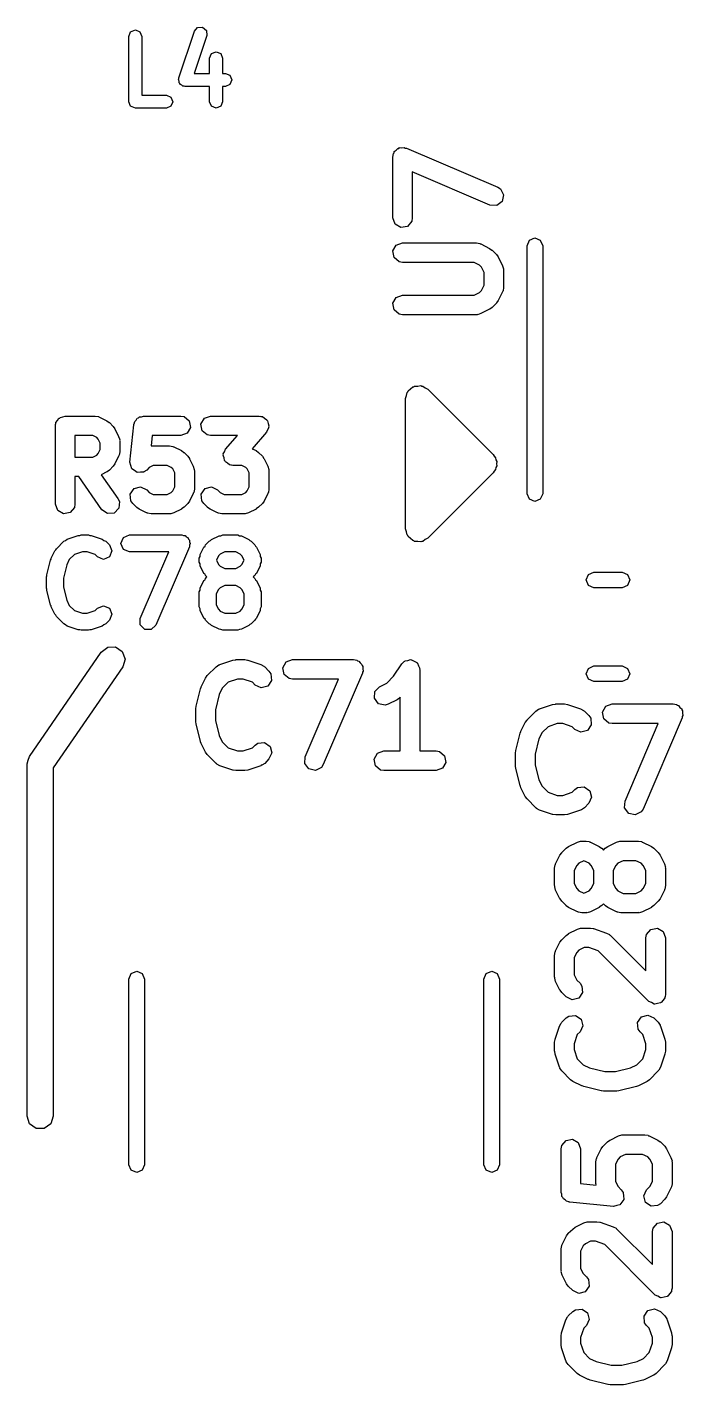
# Model space of a CAD drawing. Extents: x 72 to 186, y -144 to -85.
# Drawn here: x 131.05 to 136.07, y -132.36 to -121.95 of the extents above; entities that cross this region are included whole.
import ezdxf

# ---------------------------------------------------------------- set-up
doc = ezdxf.new("R2010")
doc.units = 0
doc.layers.add('BLACK', color=7, linetype='CONTINUOUS')

msp = doc.modelspace()

# ---------------------------------------------------------------- linework, layer by layer
at = {"layer": 'BLACK', "linetype": 'CONTINUOUS'}
for p, q in [((131.829, -122.026), (131.843, -121.991)), ((131.829, -122.526), (131.829, -122.026)), ((131.843, -121.991), (131.879, -121.976)), ((131.879, -121.976), (131.914, -121.991)), ((131.914, -121.991), (131.929, -122.026)), ((131.929, -122.026), (131.929, -122.476)), ((132.212, -122.344), (132.331, -121.986)), ((132.426, -122.018), (132.329, -122.309)), ((132.331, -121.986), (132.356, -121.958)), ((132.356, -121.958), (132.394, -121.955)), ((132.394, -121.955), (132.423, -121.98)), ((132.423, -121.98), (132.426, -122.018)), ((132.448, -122.193), (132.462, -122.157)), ((132.448, -122.309), (132.448, -122.193)), ((132.462, -122.157), (132.498, -122.143)), ((132.498, -122.143), (132.533, -122.157)), ((132.533, -122.157), (132.548, -122.193)), ((132.548, -122.193), (132.548, -122.309)), ((132.329, -122.309), (132.448, -122.309)), ((132.548, -122.309), (132.569, -122.309)), ((132.569, -122.309), (132.604, -122.324)), ((132.604, -122.324), (132.619, -122.359)), ((132.21, -122.359), (132.213, -122.352)), ((132.214, -122.37), (132.21, -122.359)), ((132.213, -122.352), (132.212, -122.344)), ((132.215, -122.382), (132.214, -122.37)), ((132.221, -122.387), (132.215, -122.382)), ((132.224, -122.395), (132.221, -122.387)), ((132.235, -122.399), (132.224, -122.395)), ((132.244, -122.407), (132.235, -122.399)), ((132.252, -122.406), (132.244, -122.407)), ((132.26, -122.409), (132.252, -122.406)), ((132.448, -122.409), (132.26, -122.409)), ((132.448, -122.526), (132.448, -122.409)), ((132.569, -122.409), (132.548, -122.409)), ((132.548, -122.409), (132.548, -122.526)), ((132.604, -122.395), (132.569, -122.409)), ((132.619, -122.359), (132.604, -122.395)), ((131.843, -122.561), (131.829, -122.526)), ((131.929, -122.476), (132.117, -122.476)), ((132.117, -122.476), (132.152, -122.491)), ((132.152, -122.491), (132.167, -122.526)), ((132.167, -122.526), (132.152, -122.561)), ((132.462, -122.561), (132.448, -122.526)), ((132.548, -122.526), (132.533, -122.561)), ((131.879, -122.576), (131.843, -122.561)), ((132.117, -122.576), (131.879, -122.576)), ((132.152, -122.561), (132.117, -122.576)), ((132.498, -122.576), (132.462, -122.561)), ((132.533, -122.561), (132.498, -122.576)), ((133.851, -122.95), (133.856, -122.924)), ((133.851, -123.417), (133.851, -122.95)), ((133.856, -122.924), (133.861, -122.918)), ((133.861, -122.918), (133.863, -122.909)), ((133.863, -122.909), (133.877, -122.898)), ((133.877, -122.898), (133.889, -122.885)), ((133.889, -122.885), (133.897, -122.884)), ((133.897, -122.884), (133.904, -122.878)), ((133.904, -122.878), (133.922, -122.879)), ((133.922, -122.879), (133.939, -122.876)), ((133.939, -122.876), (133.947, -122.881)), ((133.947, -122.881), (133.956, -122.881)), ((133.956, -122.881), (134.656, -123.181)), ((134.596, -123.319), (134.001, -123.064)), ((134.001, -123.064), (134.001, -123.417)), ((134.656, -123.181), (134.677, -123.195)), ((134.677, -123.195), (134.701, -123.241)), ((134.701, -123.241), (134.689, -123.291)), ((134.648, -123.322), (134.596, -123.319)), ((134.689, -123.291), (134.648, -123.322)), ((133.869, -123.465), (133.851, -123.417)), ((133.913, -123.491), (133.869, -123.465)), ((133.964, -123.482), (133.913, -123.491)), ((133.997, -123.442), (133.964, -123.482)), ((134.001, -123.417), (133.997, -123.442)), ((134.898, -123.588), (134.94, -123.57)), ((134.94, -123.57), (134.982, -123.588)), ((133.852, -123.67), (133.878, -123.626)), ((133.861, -123.721), (133.852, -123.67)), ((133.878, -123.626), (133.926, -123.608)), ((133.926, -123.608), (134.493, -123.608)), ((134.493, -123.608), (134.518, -123.613)), ((134.518, -123.613), (134.522, -123.616)), ((134.522, -123.616), (134.526, -123.616)), ((134.526, -123.616), (134.593, -123.65)), ((134.593, -123.65), (134.611, -123.663)), ((134.611, -123.663), (134.612, -123.664)), ((134.612, -123.664), (134.646, -123.697)), ((134.88, -123.63), (134.898, -123.588)), ((134.88, -125.53), (134.88, -123.63)), ((134.982, -123.588), (135, -123.63)), ((135, -123.63), (135, -125.53)), ((133.9, -123.754), (133.861, -123.721)), ((133.926, -123.758), (133.9, -123.754)), ((134.475, -123.758), (133.926, -123.758)), ((134.515, -123.778), (134.475, -123.758)), ((134.531, -123.794), (134.515, -123.778)), ((134.551, -123.834), (134.531, -123.794)), ((134.646, -123.697), (134.659, -123.715)), ((134.659, -123.715), (134.66, -123.716)), ((134.66, -123.716), (134.693, -123.783)), ((134.693, -123.783), (134.701, -123.808)), ((134.551, -123.932), (134.551, -123.834)), ((134.701, -123.808), (134.699, -123.812)), ((134.699, -123.812), (134.701, -123.817)), ((134.701, -123.817), (134.701, -123.95)), ((134.475, -124.008), (134.515, -123.988)), ((134.515, -123.988), (134.531, -123.972)), ((134.531, -123.972), (134.551, -123.932)), ((134.693, -123.984), (134.66, -124.05)), ((134.694, -123.979), (134.693, -123.984)), ((134.697, -123.976), (134.694, -123.979)), ((134.701, -123.95), (134.697, -123.976)), ((133.852, -124.07), (133.878, -124.026)), ((133.861, -124.121), (133.852, -124.07)), ((133.878, -124.026), (133.926, -124.008)), ((133.926, -124.008), (134.475, -124.008)), ((134.612, -124.103), (134.594, -124.116)), ((134.646, -124.07), (134.612, -124.103)), ((134.66, -124.05), (134.646, -124.068)), ((134.646, -124.068), (134.646, -124.07)), ((133.9, -124.154), (133.861, -124.121)), ((133.926, -124.158), (133.9, -124.154)), ((134.493, -124.158), (133.926, -124.158)), ((134.497, -124.157), (134.493, -124.158)), ((134.501, -124.158), (134.497, -124.157)), ((134.526, -124.15), (134.501, -124.158)), ((134.593, -124.117), (134.526, -124.15)), ((134.594, -124.116), (134.593, -124.117)), ((133.969, -124.741), (133.988, -124.727)), ((133.988, -124.727), (134.005, -124.711)), ((134.005, -124.711), (134.013, -124.71)), ((134.013, -124.71), (134.019, -124.705)), ((134.019, -124.705), (134.043, -124.705)), ((134.043, -124.705), (134.066, -124.701)), ((134.066, -124.701), (134.073, -124.705)), ((134.073, -124.705), (134.081, -124.705)), ((134.081, -124.705), (134.1, -124.719)), ((134.1, -124.719), (134.121, -124.729)), ((134.121, -124.729), (134.621, -125.229)), ((133.95, -124.8), (133.957, -124.778)), ((133.95, -125.8), (133.95, -124.8)), ((133.957, -124.778), (133.961, -124.755)), ((133.961, -124.755), (133.967, -124.749)), ((133.967, -124.749), (133.969, -124.741)), ((131.323, -124.941), (131.341, -124.935)), ((131.341, -124.935), (131.57, -124.935)), ((131.57, -124.935), (131.596, -124.939)), ((131.596, -124.939), (131.599, -124.942)), ((131.911, -124.941), (131.926, -124.94)), ((131.926, -124.94), (131.941, -124.935)), ((131.941, -124.935), (132.227, -124.935)), ((132.227, -124.935), (132.253, -124.939)), ((132.253, -124.939), (132.292, -124.972)), ((132.408, -124.952), (132.456, -124.935)), ((132.456, -124.935), (132.827, -124.935)), ((132.827, -124.935), (132.838, -124.937)), ((132.838, -124.937), (132.842, -124.936)), ((132.842, -124.936), (132.844, -124.938)), ((132.844, -124.938), (132.853, -124.939)), ((132.853, -124.939), (132.868, -124.952)), ((131.266, -125.01), (131.268, -125)), ((131.266, -125.61), (131.266, -125.01)), ((131.268, -124.997), (131.269, -124.994)), ((131.268, -125), (131.268, -124.997)), ((131.269, -124.994), (131.271, -124.984)), ((131.271, -124.984), (131.283, -124.969)), ((131.283, -124.969), (131.293, -124.952)), ((131.293, -124.952), (131.3, -124.95)), ((131.3, -124.95), (131.304, -124.945)), ((131.304, -124.945), (131.323, -124.941)), ((131.599, -124.942), (131.604, -124.943)), ((131.604, -124.943), (131.661, -124.971)), ((131.661, -124.971), (131.679, -124.985)), ((131.679, -124.985), (131.68, -124.985)), ((131.68, -124.985), (131.709, -125.014)), ((131.709, -125.014), (131.722, -125.032)), ((131.722, -125.032), (131.723, -125.033)), ((131.723, -125.033), (131.751, -125.091)), ((131.838, -125.288), (131.867, -125.002)), ((131.867, -125.002), (131.868, -124.998)), ((131.868, -124.997), (131.869, -124.994)), ((131.868, -124.998), (131.868, -124.997)), ((131.869, -124.994), (131.874, -124.977)), ((131.874, -124.977), (131.885, -124.966)), ((131.885, -124.966), (131.893, -124.952)), ((131.893, -124.952), (131.903, -124.949)), ((131.903, -124.949), (131.911, -124.941)), ((132.301, -125.023), (132.275, -125.067)), ((132.292, -124.972), (132.301, -125.023)), ((132.382, -124.997), (132.408, -124.952)), ((132.391, -125.047), (132.382, -124.997)), ((132.868, -124.952), (132.886, -124.963)), ((132.891, -125.04), (132.884, -125.059)), ((132.886, -124.963), (132.888, -124.968)), ((132.888, -124.968), (132.892, -124.972)), ((132.901, -125.023), (132.891, -125.04)), ((132.892, -124.972), (132.896, -124.992)), ((132.896, -124.992), (132.902, -125.011)), ((132.902, -125.011), (132.9, -125.017)), ((132.9, -125.017), (132.901, -125.023)), ((131.552, -125.085), (131.416, -125.085)), ((131.416, -125.085), (131.416, -125.249)), ((131.583, -125.1), (131.552, -125.085)), ((131.594, -125.111), (131.583, -125.1)), ((131.609, -125.142), (131.594, -125.111)), ((131.609, -125.192), (131.609, -125.142)), ((131.751, -125.091), (131.759, -125.115)), ((131.759, -125.115), (131.758, -125.12)), ((131.758, -125.12), (131.759, -125.124)), ((131.759, -125.124), (131.759, -125.21)), ((132.009, -125.085), (132.001, -125.163)), ((132.227, -125.085), (132.009, -125.085)), ((132.275, -125.067), (132.227, -125.085)), ((132.43, -125.08), (132.391, -125.047)), ((132.456, -125.085), (132.43, -125.08)), ((132.662, -125.085), (132.456, -125.085)), ((132.571, -125.189), (132.662, -125.085)), ((132.884, -125.059), (132.774, -125.185)), ((131.416, -125.249), (131.552, -125.249)), ((131.552, -125.249), (131.583, -125.234)), ((131.583, -125.234), (131.594, -125.222)), ((131.594, -125.222), (131.609, -125.192)), ((131.751, -125.243), (131.723, -125.3)), ((131.752, -125.239), (131.751, -125.243)), ((131.755, -125.235), (131.752, -125.239)), ((131.759, -125.21), (131.755, -125.235)), ((132.001, -125.163), (132.141, -125.163)), ((132.141, -125.163), (132.167, -125.168)), ((132.167, -125.168), (132.171, -125.171)), ((132.171, -125.171), (132.175, -125.171)), ((132.175, -125.171), (132.232, -125.2)), ((132.232, -125.2), (132.25, -125.213)), ((132.25, -125.213), (132.252, -125.214)), ((132.252, -125.214), (132.28, -125.242)), ((132.28, -125.242), (132.293, -125.261)), ((132.552, -125.237), (132.554, -125.231)), ((132.559, -125.256), (132.552, -125.237)), ((132.553, -125.225), (132.563, -125.208)), ((132.554, -125.231), (132.553, -125.225)), ((132.563, -125.208), (132.571, -125.189)), ((132.774, -125.185), (132.804, -125.2)), ((132.804, -125.2), (132.822, -125.213)), ((132.822, -125.213), (132.823, -125.214)), ((132.823, -125.214), (132.852, -125.242)), ((132.852, -125.242), (132.864, -125.261)), ((134.621, -125.229), (134.628, -125.243)), ((134.628, -125.243), (134.639, -125.255)), ((131.68, -125.349), (131.662, -125.361)), ((131.709, -125.32), (131.68, -125.349)), ((131.723, -125.3), (131.709, -125.318)), ((131.709, -125.318), (131.709, -125.32)), ((131.838, -125.289), (131.838, -125.288)), ((131.838, -125.288), (131.838, -125.288)), ((131.845, -125.313), (131.838, -125.289)), ((131.851, -125.338), (131.845, -125.313)), ((131.851, -125.339), (131.851, -125.338)), ((131.851, -125.338), (131.851, -125.338)), ((131.872, -125.353), (131.851, -125.339)), ((131.893, -125.368), (131.872, -125.353)), ((131.966, -125.349), (131.945, -125.363)), ((131.986, -125.329), (131.966, -125.349)), ((132.016, -125.313), (131.986, -125.329)), ((132.124, -125.313), (132.016, -125.313)), ((132.154, -125.329), (132.124, -125.313)), ((132.166, -125.34), (132.154, -125.329)), ((132.181, -125.37), (132.166, -125.34)), ((132.293, -125.261), (132.294, -125.262)), ((132.294, -125.262), (132.323, -125.319)), ((132.323, -125.319), (132.33, -125.344)), ((132.33, -125.344), (132.329, -125.348)), ((132.329, -125.348), (132.331, -125.353)), ((132.331, -125.353), (132.331, -125.495)), ((132.562, -125.276), (132.559, -125.256)), ((132.567, -125.28), (132.562, -125.276)), ((132.569, -125.285), (132.567, -125.28)), ((132.586, -125.296), (132.569, -125.285)), ((132.601, -125.309), (132.586, -125.296)), ((132.61, -125.31), (132.601, -125.309)), ((132.613, -125.312), (132.61, -125.31)), ((132.616, -125.311), (132.613, -125.312)), ((132.627, -125.313), (132.616, -125.311)), ((132.695, -125.313), (132.627, -125.313)), ((132.726, -125.329), (132.695, -125.313)), ((132.737, -125.34), (132.726, -125.329)), ((132.752, -125.37), (132.737, -125.34)), ((132.864, -125.261), (132.866, -125.262)), ((132.866, -125.262), (132.894, -125.319)), ((132.894, -125.319), (132.902, -125.344)), ((132.902, -125.344), (132.901, -125.348)), ((132.901, -125.348), (132.902, -125.353)), ((132.902, -125.353), (132.902, -125.495)), ((134.639, -125.345), (134.628, -125.357)), ((134.639, -125.255), (134.642, -125.27)), ((134.642, -125.33), (134.639, -125.345)), ((134.642, -125.27), (134.649, -125.284)), ((134.649, -125.316), (134.642, -125.33)), ((134.649, -125.284), (134.646, -125.3)), ((134.646, -125.3), (134.649, -125.316)), ((131.445, -125.399), (131.416, -125.399)), ((131.416, -125.399), (131.416, -125.61)), ((131.623, -125.653), (131.445, -125.399)), ((131.661, -125.363), (131.618, -125.384)), ((131.618, -125.384), (131.746, -125.567)), ((131.662, -125.361), (131.661, -125.363)), ((131.919, -125.366), (131.893, -125.368)), ((131.893, -125.368), (131.893, -125.368)), ((131.893, -125.368), (131.893, -125.368)), ((131.944, -125.364), (131.919, -125.366)), ((131.945, -125.363), (131.944, -125.364)), ((131.944, -125.364), (131.944, -125.364)), ((132.181, -125.478), (132.181, -125.37)), ((132.752, -125.478), (132.752, -125.37)), ((134.621, -125.371), (134.121, -125.871)), ((134.628, -125.357), (134.621, -125.371)), ((131.84, -125.533), (131.87, -125.491)), ((131.845, -125.584), (131.84, -125.533)), ((131.87, -125.491), (131.919, -125.478)), ((131.919, -125.478), (131.966, -125.5)), ((131.966, -125.5), (131.986, -125.52)), ((131.986, -125.52), (132.016, -125.535)), ((132.016, -125.535), (132.124, -125.535)), ((132.124, -125.535), (132.154, -125.52)), ((132.154, -125.52), (132.166, -125.508)), ((132.166, -125.508), (132.181, -125.478)), ((132.323, -125.529), (132.294, -125.586)), ((132.326, -125.521), (132.323, -125.525)), ((132.323, -125.525), (132.323, -125.529)), ((132.331, -125.495), (132.326, -125.521)), ((132.383, -125.533), (132.413, -125.491)), ((132.388, -125.584), (132.383, -125.533)), ((132.413, -125.491), (132.462, -125.478)), ((132.462, -125.478), (132.509, -125.5)), ((132.509, -125.5), (132.529, -125.52)), ((132.529, -125.52), (132.559, -125.535)), ((132.559, -125.535), (132.695, -125.535)), ((132.695, -125.535), (132.726, -125.52)), ((132.726, -125.52), (132.737, -125.508)), ((132.737, -125.508), (132.752, -125.478)), ((132.894, -125.529), (132.866, -125.586)), ((132.895, -125.525), (132.894, -125.529)), ((132.898, -125.521), (132.895, -125.525)), ((132.902, -125.495), (132.898, -125.521)), ((134.898, -125.572), (134.88, -125.53)), ((135, -125.53), (134.982, -125.572)), ((131.284, -125.658), (131.266, -125.61)), ((131.328, -125.684), (131.284, -125.658)), ((131.412, -125.635), (131.379, -125.675)), ((131.416, -125.61), (131.412, -125.635)), ((131.665, -125.682), (131.623, -125.653)), ((131.752, -125.641), (131.716, -125.678)), ((131.746, -125.567), (131.757, -125.59)), ((131.757, -125.59), (131.752, -125.641)), ((131.86, -125.606), (131.845, -125.584)), ((131.888, -125.634), (131.86, -125.606)), ((131.89, -125.635), (131.888, -125.634)), ((131.908, -125.648), (131.89, -125.635)), ((131.965, -125.677), (131.908, -125.648)), ((132.232, -125.648), (132.175, -125.677)), ((132.233, -125.647), (132.232, -125.648)), ((132.252, -125.634), (132.233, -125.647)), ((132.28, -125.606), (132.252, -125.634)), ((132.281, -125.604), (132.28, -125.606)), ((132.294, -125.586), (132.281, -125.604)), ((132.403, -125.606), (132.388, -125.584)), ((132.431, -125.634), (132.403, -125.606)), ((132.433, -125.635), (132.431, -125.634)), ((132.451, -125.648), (132.433, -125.635)), ((132.508, -125.677), (132.451, -125.648)), ((132.804, -125.648), (132.746, -125.677)), ((132.805, -125.647), (132.804, -125.648)), ((132.823, -125.634), (132.805, -125.647)), ((132.852, -125.606), (132.823, -125.634)), ((132.866, -125.586), (132.852, -125.604)), ((132.852, -125.604), (132.852, -125.606)), ((134.94, -125.59), (134.898, -125.572)), ((134.982, -125.572), (134.94, -125.59)), ((131.379, -125.675), (131.328, -125.684)), ((131.716, -125.678), (131.665, -125.682)), ((131.969, -125.677), (131.965, -125.677)), ((131.973, -125.68), (131.969, -125.677)), ((131.999, -125.685), (131.973, -125.68)), ((132.141, -125.685), (131.999, -125.685)), ((132.146, -125.683), (132.141, -125.685)), ((132.15, -125.684), (132.146, -125.683)), ((132.175, -125.677), (132.15, -125.684)), ((132.512, -125.677), (132.508, -125.677)), ((132.516, -125.68), (132.512, -125.677)), ((132.541, -125.685), (132.516, -125.68)), ((132.713, -125.685), (132.541, -125.685)), ((132.717, -125.683), (132.713, -125.685)), ((132.721, -125.684), (132.717, -125.683)), ((132.746, -125.677), (132.721, -125.684)), ((131.357, -125.878), (131.442, -125.849)), ((131.442, -125.849), (131.453, -125.85)), ((131.453, -125.85), (131.463, -125.846)), ((131.463, -125.846), (131.52, -125.846)), ((131.52, -125.846), (131.53, -125.85)), ((131.53, -125.85), (131.541, -125.849)), ((131.541, -125.849), (131.626, -125.878)), ((131.769, -125.911), (131.788, -125.865)), ((131.788, -125.865), (131.834, -125.846)), ((131.834, -125.846), (132.234, -125.846)), ((132.234, -125.846), (132.247, -125.851)), ((132.247, -125.851), (132.26, -125.851)), ((132.26, -125.851), (132.269, -125.86)), ((132.269, -125.86), (132.28, -125.865)), ((132.28, -125.865), (132.285, -125.877)), ((132.462, -125.881), (132.52, -125.853)), ((132.52, -125.853), (132.535, -125.852)), ((132.535, -125.852), (132.549, -125.846)), ((132.549, -125.846), (132.663, -125.846)), ((132.663, -125.846), (132.677, -125.852)), ((132.677, -125.852), (132.692, -125.853)), ((132.692, -125.853), (132.749, -125.881)), ((133.957, -125.822), (133.95, -125.8)), ((133.961, -125.845), (133.957, -125.822)), ((133.967, -125.851), (133.961, -125.845)), ((133.969, -125.859), (133.967, -125.851)), ((133.988, -125.873), (133.969, -125.859)), ((134.005, -125.889), (133.988, -125.873)), ((134.121, -125.871), (134.1, -125.881)), ((131.233, -126.025), (131.262, -125.967)), ((131.262, -125.967), (131.27, -125.96)), ((131.27, -125.96), (131.274, -125.951)), ((131.274, -125.951), (131.331, -125.893)), ((131.331, -125.893), (131.345, -125.888)), ((131.345, -125.888), (131.357, -125.878)), ((131.473, -125.976), (131.412, -125.996)), ((131.509, -125.976), (131.473, -125.976)), ((131.571, -125.996), (131.509, -125.976)), ((131.626, -125.878), (131.638, -125.888)), ((131.638, -125.888), (131.652, -125.893)), ((131.652, -125.893), (131.68, -125.922)), ((131.68, -125.922), (131.699, -125.968)), ((131.699, -125.968), (131.68, -126.014)), ((131.788, -125.957), (131.769, -125.911)), ((131.834, -125.976), (131.788, -125.957)), ((132.136, -125.976), (131.834, -125.976)), ((131.917, -126.485), (132.136, -125.976)), ((132.294, -125.936), (132.037, -126.536)), ((132.285, -125.877), (132.295, -125.887)), ((132.295, -125.887), (132.294, -125.899)), ((132.294, -125.899), (132.299, -125.911)), ((132.299, -125.911), (132.294, -125.923)), ((132.294, -125.923), (132.294, -125.936)), ((132.376, -125.996), (132.405, -125.939)), ((132.405, -125.939), (132.413, -125.932)), ((132.413, -125.932), (132.417, -125.922)), ((132.417, -125.922), (132.445, -125.893)), ((132.445, -125.893), (132.455, -125.889)), ((132.455, -125.889), (132.462, -125.881)), ((132.564, -125.976), (132.53, -125.993)), ((132.648, -125.976), (132.564, -125.976)), ((132.681, -125.993), (132.648, -125.976)), ((132.749, -125.881), (132.756, -125.889)), ((132.756, -125.889), (132.766, -125.893)), ((132.766, -125.893), (132.795, -125.922)), ((132.795, -125.922), (132.799, -125.932)), ((132.799, -125.932), (132.807, -125.939)), ((132.807, -125.939), (132.835, -125.996)), ((134.013, -125.89), (134.005, -125.889)), ((134.019, -125.895), (134.013, -125.89)), ((134.043, -125.895), (134.019, -125.895)), ((134.066, -125.899), (134.043, -125.895)), ((134.073, -125.895), (134.066, -125.899)), ((134.081, -125.895), (134.073, -125.895)), ((134.1, -125.881), (134.081, -125.895)), ((131.2, -126.152), (131.228, -126.038)), ((131.228, -126.038), (131.233, -126.032)), ((131.233, -126.032), (131.233, -126.025)), ((131.353, -126.076), (131.328, -126.176)), ((131.373, -126.035), (131.353, -126.076)), ((131.412, -125.996), (131.373, -126.035)), ((131.588, -126.014), (131.571, -125.996)), ((131.634, -126.033), (131.588, -126.014)), ((131.68, -126.014), (131.634, -126.033)), ((132.369, -126.025), (132.375, -126.011)), ((132.369, -126.054), (132.369, -126.025)), ((132.375, -126.068), (132.369, -126.054)), ((132.375, -126.011), (132.376, -125.996)), ((132.376, -126.083), (132.375, -126.068)), ((132.405, -126.14), (132.376, -126.083)), ((132.516, -126.006), (132.5, -126.039)), ((132.5, -126.039), (132.516, -126.072)), ((132.53, -125.993), (132.516, -126.006)), ((132.516, -126.072), (132.53, -126.086)), ((132.695, -126.006), (132.681, -125.993)), ((132.681, -126.086), (132.695, -126.072)), ((132.712, -126.039), (132.695, -126.006)), ((132.695, -126.072), (132.712, -126.039)), ((132.835, -126.083), (132.807, -126.14)), ((132.835, -125.996), (132.836, -126.011)), ((132.836, -126.068), (132.835, -126.083)), ((132.836, -126.011), (132.842, -126.025)), ((132.842, -126.054), (132.836, -126.068)), ((132.842, -126.025), (132.842, -126.054)), ((131.198, -126.168), (131.201, -126.16)), ((131.198, -126.254), (131.198, -126.168)), ((131.201, -126.16), (131.2, -126.152)), ((131.328, -126.176), (131.328, -126.246)), ((132.413, -126.147), (132.405, -126.14)), ((132.417, -126.157), (132.413, -126.147)), ((132.413, -126.189), (132.417, -126.179)), ((132.428, -126.168), (132.417, -126.157)), ((132.417, -126.179), (132.428, -126.168)), ((132.53, -126.086), (132.564, -126.103)), ((132.564, -126.103), (132.648, -126.103)), ((132.648, -126.103), (132.681, -126.086)), ((132.795, -126.157), (132.783, -126.168)), ((132.783, -126.168), (132.795, -126.179)), ((132.799, -126.147), (132.795, -126.157)), ((132.795, -126.179), (132.799, -126.189)), ((132.807, -126.14), (132.799, -126.147)), ((135.332, -126.19), (135.35, -126.148)), ((135.35, -126.148), (135.392, -126.13)), ((135.392, -126.13), (135.608, -126.13)), ((135.608, -126.13), (135.65, -126.148)), ((135.65, -126.148), (135.668, -126.19)), ((131.201, -126.261), (131.198, -126.254)), ((131.2, -126.269), (131.201, -126.261)), ((131.228, -126.384), (131.2, -126.269)), ((131.328, -126.246), (131.353, -126.345)), ((132.369, -126.282), (132.375, -126.268)), ((132.369, -126.397), (132.369, -126.282)), ((132.375, -126.268), (132.376, -126.253)), ((132.376, -126.253), (132.405, -126.196)), ((132.405, -126.196), (132.413, -126.189)), ((132.516, -126.264), (132.499, -126.298)), ((132.53, -126.25), (132.516, -126.264)), ((132.564, -126.233), (132.53, -126.25)), ((132.648, -126.233), (132.564, -126.233)), ((132.681, -126.25), (132.648, -126.233)), ((132.695, -126.264), (132.681, -126.25)), ((132.712, -126.298), (132.695, -126.264)), ((132.799, -126.189), (132.807, -126.196)), ((132.807, -126.196), (132.835, -126.253)), ((132.835, -126.253), (132.836, -126.268)), ((132.836, -126.268), (132.842, -126.282)), ((132.842, -126.282), (132.842, -126.397)), ((135.35, -126.232), (135.332, -126.19)), ((135.392, -126.25), (135.35, -126.232)), ((135.608, -126.25), (135.392, -126.25)), ((135.65, -126.232), (135.608, -126.25)), ((135.668, -126.19), (135.65, -126.232)), ((131.233, -126.39), (131.228, -126.384)), ((131.233, -126.397), (131.233, -126.39)), ((131.353, -126.345), (131.373, -126.387)), ((131.373, -126.387), (131.412, -126.425)), ((131.588, -126.408), (131.634, -126.389)), ((131.634, -126.389), (131.68, -126.408)), ((132.499, -126.298), (132.499, -126.381)), ((132.499, -126.381), (132.516, -126.415)), ((132.695, -126.415), (132.712, -126.381)), ((132.712, -126.381), (132.712, -126.298)), ((131.262, -126.454), (131.233, -126.397)), ((131.27, -126.461), (131.262, -126.454)), ((131.274, -126.471), (131.27, -126.461)), ((131.331, -126.528), (131.274, -126.471)), ((131.412, -126.425), (131.473, -126.446)), ((131.473, -126.446), (131.509, -126.446)), ((131.509, -126.446), (131.571, -126.425)), ((131.571, -126.425), (131.588, -126.408)), ((131.68, -126.5), (131.652, -126.528)), ((131.68, -126.408), (131.699, -126.454)), ((131.699, -126.454), (131.68, -126.5)), ((131.917, -126.535), (131.917, -126.485)), ((132.375, -126.411), (132.369, -126.397)), ((132.376, -126.426), (132.375, -126.411)), ((132.405, -126.483), (132.376, -126.426)), ((132.413, -126.49), (132.405, -126.483)), ((132.417, -126.5), (132.413, -126.49)), ((132.445, -126.528), (132.417, -126.5)), ((132.516, -126.415), (132.53, -126.429)), ((132.53, -126.429), (132.564, -126.446)), ((132.564, -126.446), (132.648, -126.446)), ((132.648, -126.446), (132.681, -126.429)), ((132.681, -126.429), (132.695, -126.415)), ((132.795, -126.5), (132.766, -126.528)), ((132.799, -126.49), (132.795, -126.5)), ((132.807, -126.483), (132.799, -126.49)), ((132.835, -126.426), (132.807, -126.483)), ((132.836, -126.411), (132.835, -126.426)), ((132.842, -126.397), (132.836, -126.411)), ((131.345, -126.534), (131.331, -126.528)), ((131.357, -126.544), (131.345, -126.534)), ((131.442, -126.572), (131.357, -126.544)), ((131.453, -126.572), (131.442, -126.572)), ((131.463, -126.576), (131.453, -126.572)), ((131.52, -126.576), (131.463, -126.576)), ((131.53, -126.572), (131.52, -126.576)), ((131.541, -126.572), (131.53, -126.572)), ((131.626, -126.544), (131.541, -126.572)), ((131.638, -126.534), (131.626, -126.544)), ((131.652, -126.528), (131.638, -126.534)), ((131.952, -126.571), (131.917, -126.535)), ((132.001, -126.571), (131.952, -126.571)), ((132.037, -126.536), (132.001, -126.571)), ((132.455, -126.532), (132.445, -126.528)), ((132.462, -126.54), (132.455, -126.532)), ((132.52, -126.569), (132.462, -126.54)), ((132.535, -126.57), (132.52, -126.569)), ((132.549, -126.576), (132.535, -126.57)), ((132.663, -126.576), (132.549, -126.576)), ((132.677, -126.57), (132.663, -126.576)), ((132.692, -126.569), (132.677, -126.57)), ((132.749, -126.54), (132.692, -126.569)), ((132.756, -126.532), (132.749, -126.54)), ((132.766, -126.528), (132.756, -126.532)), ((131.618, -126.743), (131.667, -126.706)), ((131.667, -126.706), (131.728, -126.704)), ((131.728, -126.704), (131.779, -126.739)), ((131.068, -127.543), (131.618, -126.743)), ((131.779, -126.739), (131.8, -126.797)), ((131.8, -126.797), (131.782, -126.857)), ((132.526, -126.838), (132.626, -126.805)), ((132.626, -126.805), (132.648, -126.802)), ((132.648, -126.802), (132.65, -126.801)), ((132.65, -126.801), (132.717, -126.801)), ((132.717, -126.801), (132.739, -126.805)), ((132.739, -126.805), (132.74, -126.805)), ((132.74, -126.805), (132.84, -126.838)), ((133.035, -126.819), (133.083, -126.801)), ((133.083, -126.801), (133.55, -126.801)), ((133.55, -126.801), (133.576, -126.806)), ((133.576, -126.806), (133.582, -126.811)), ((133.582, -126.811), (133.591, -126.813)), ((133.943, -126.814), (133.946, -126.811)), ((133.946, -126.811), (133.967, -126.807)), ((133.967, -126.807), (133.988, -126.801)), ((133.988, -126.801), (133.992, -126.803)), ((133.992, -126.803), (133.996, -126.802)), ((133.996, -126.802), (134.015, -126.813)), ((131.782, -126.857), (131.25, -127.631)), ((132.43, -126.923), (132.497, -126.856)), ((132.497, -126.856), (132.518, -126.841)), ((132.518, -126.841), (132.523, -126.841)), ((132.523, -126.841), (132.526, -126.838)), ((132.84, -126.838), (132.863, -126.851)), ((132.863, -126.851), (132.866, -126.854)), ((132.866, -126.854), (132.87, -126.856)), ((132.87, -126.856), (132.903, -126.89)), ((132.903, -126.89), (132.918, -126.911)), ((132.918, -126.911), (132.922, -126.962)), ((133.009, -126.863), (133.035, -126.819)), ((133.018, -126.914), (133.009, -126.863)), ((133.058, -126.947), (133.018, -126.914)), ((133.619, -126.906), (133.319, -127.606)), ((133.591, -126.813), (133.602, -126.827)), ((133.602, -126.827), (133.615, -126.839)), ((133.615, -126.839), (133.616, -126.847)), ((133.616, -126.847), (133.622, -126.854)), ((133.624, -126.889), (133.619, -126.897)), ((133.619, -126.897), (133.619, -126.906)), ((133.622, -126.854), (133.621, -126.872)), ((133.621, -126.872), (133.624, -126.889)), ((133.858, -126.928), (133.921, -126.834)), ((133.921, -126.834), (133.939, -126.816)), ((133.939, -126.816), (133.943, -126.814)), ((134.015, -126.813), (134.035, -126.822)), ((134.035, -126.822), (134.037, -126.826)), ((134.037, -126.826), (134.041, -126.828)), ((134.041, -126.828), (134.048, -126.848)), ((134.048, -126.848), (134.058, -126.868)), ((134.058, -126.868), (134.057, -126.872)), ((134.057, -126.872), (134.058, -126.876)), ((134.058, -126.876), (134.058, -127.501)), ((135.332, -126.91), (135.35, -126.868)), ((135.35, -126.952), (135.332, -126.91)), ((135.35, -126.868), (135.392, -126.85)), ((135.392, -126.85), (135.608, -126.85)), ((135.608, -126.85), (135.65, -126.868)), ((135.65, -126.868), (135.668, -126.91)), ((135.668, -126.91), (135.65, -126.952)), ((132.377, -127.025), (132.383, -127.013)), ((132.383, -127.009), (132.416, -126.942)), ((132.383, -127.013), (132.383, -127.009)), ((132.416, -126.942), (132.43, -126.924)), ((132.43, -126.924), (132.43, -126.923)), ((132.545, -127.02), (132.521, -127.069)), ((132.591, -126.975), (132.545, -127.02)), ((132.662, -126.951), (132.591, -126.975)), ((132.704, -126.951), (132.662, -126.951)), ((132.776, -126.975), (132.704, -126.951)), ((132.797, -126.996), (132.776, -126.975)), ((132.843, -127.017), (132.797, -126.996)), ((132.893, -127.004), (132.843, -127.017)), ((132.922, -126.962), (132.893, -127.004)), ((133.083, -126.951), (133.058, -126.947)), ((133.436, -126.951), (133.083, -126.951)), ((133.181, -127.546), (133.436, -126.951)), ((133.715, -127.046), (133.75, -127.009)), ((133.75, -127.009), (133.806, -126.981)), ((133.806, -126.981), (133.858, -126.928)), ((135.392, -126.97), (135.35, -126.952)), ((135.608, -126.97), (135.392, -126.97)), ((135.65, -126.952), (135.608, -126.97)), ((132.344, -127.158), (132.377, -127.025)), ((132.521, -127.069), (132.492, -127.185)), ((133.711, -127.097), (133.715, -127.046)), ((133.742, -127.139), (133.711, -127.097)), ((133.884, -127.11), (133.817, -127.143)), ((133.885, -127.109), (133.884, -127.11)), ((133.903, -127.096), (133.885, -127.109)), ((133.908, -127.09), (133.903, -127.096)), ((133.908, -127.501), (133.908, -127.09)), ((132.342, -127.176), (132.344, -127.161)), ((132.342, -127.276), (132.342, -127.176)), ((132.344, -127.161), (132.344, -127.158)), ((132.492, -127.185), (132.492, -127.267)), ((133.792, -127.151), (133.742, -127.139)), ((133.817, -127.143), (133.792, -127.151)), ((134.88, -127.263), (134.947, -127.196)), ((134.947, -127.196), (134.968, -127.181)), ((134.968, -127.181), (134.973, -127.181)), ((134.973, -127.181), (134.976, -127.178)), ((134.976, -127.178), (135.076, -127.145)), ((135.076, -127.145), (135.098, -127.142)), ((135.098, -127.142), (135.1, -127.141)), ((135.1, -127.141), (135.167, -127.141)), ((135.167, -127.141), (135.189, -127.145)), ((135.189, -127.145), (135.19, -127.145)), ((135.19, -127.145), (135.29, -127.178)), ((135.29, -127.178), (135.313, -127.191)), ((135.313, -127.191), (135.316, -127.194)), ((135.316, -127.194), (135.32, -127.196)), ((135.32, -127.196), (135.353, -127.23)), ((135.459, -127.203), (135.485, -127.159)), ((135.468, -127.254), (135.459, -127.203)), ((135.485, -127.159), (135.533, -127.141)), ((135.533, -127.141), (136, -127.141)), ((136, -127.141), (136.026, -127.146)), ((136.026, -127.146), (136.032, -127.151)), ((136.032, -127.151), (136.041, -127.153)), ((136.041, -127.153), (136.052, -127.167)), ((136.052, -127.167), (136.065, -127.179)), ((136.065, -127.179), (136.066, -127.187)), ((136.066, -127.187), (136.072, -127.194)), ((136.072, -127.194), (136.071, -127.212)), ((136.071, -127.212), (136.074, -127.229)), ((132.343, -127.279), (132.342, -127.276)), ((132.344, -127.294), (132.343, -127.279)), ((132.377, -127.428), (132.344, -127.294)), ((132.492, -127.267), (132.521, -127.383)), ((134.833, -127.349), (134.866, -127.282)), ((134.866, -127.282), (134.88, -127.264)), ((134.88, -127.264), (134.88, -127.263)), ((135.041, -127.315), (134.995, -127.36)), ((135.112, -127.291), (135.041, -127.315)), ((135.154, -127.291), (135.112, -127.291)), ((135.226, -127.315), (135.154, -127.291)), ((135.247, -127.336), (135.226, -127.315)), ((135.372, -127.302), (135.343, -127.344)), ((135.353, -127.23), (135.368, -127.251)), ((135.368, -127.251), (135.372, -127.302)), ((135.508, -127.287), (135.468, -127.254)), ((135.533, -127.291), (135.508, -127.287)), ((135.886, -127.291), (135.533, -127.291)), ((135.631, -127.886), (135.886, -127.291)), ((136.069, -127.246), (135.769, -127.946)), ((136.074, -127.229), (136.069, -127.237)), ((136.069, -127.237), (136.069, -127.246)), ((132.379, -127.43), (132.377, -127.428)), ((132.383, -127.443), (132.379, -127.43)), ((132.521, -127.383), (132.545, -127.432)), ((132.545, -127.432), (132.591, -127.477)), ((134.794, -127.498), (134.827, -127.365)), ((134.827, -127.365), (134.833, -127.353)), ((134.833, -127.353), (134.833, -127.349)), ((134.971, -127.409), (134.942, -127.525)), ((134.995, -127.36), (134.971, -127.409)), ((135.293, -127.357), (135.247, -127.336)), ((135.343, -127.344), (135.293, -127.357)), ((132.416, -127.51), (132.383, -127.443)), ((132.417, -127.511), (132.416, -127.51)), ((132.43, -127.529), (132.417, -127.511)), ((132.497, -127.596), (132.43, -127.529)), ((132.591, -127.477), (132.662, -127.501)), ((132.662, -127.501), (132.704, -127.501)), ((132.704, -127.501), (132.776, -127.477)), ((132.776, -127.477), (132.797, -127.456)), ((132.797, -127.456), (132.818, -127.441)), ((132.818, -127.441), (132.869, -127.437)), ((132.869, -127.437), (132.911, -127.466)), ((132.925, -127.516), (132.903, -127.562)), ((132.911, -127.466), (132.925, -127.516)), ((133.709, -127.563), (133.735, -127.519)), ((133.735, -127.519), (133.783, -127.501)), ((133.783, -127.501), (133.908, -127.501)), ((134.058, -127.501), (134.183, -127.501)), ((134.183, -127.501), (134.209, -127.506)), ((134.209, -127.506), (134.248, -127.539)), ((134.248, -127.539), (134.257, -127.589)), ((134.792, -127.516), (134.794, -127.501)), ((134.792, -127.616), (134.792, -127.516)), ((134.794, -127.501), (134.794, -127.498)), ((134.942, -127.525), (134.942, -127.607)), ((131.05, -127.6), (131.059, -127.572)), ((131.05, -130.3), (131.05, -127.6)), ((131.059, -127.572), (131.068, -127.543)), ((131.25, -127.631), (131.25, -130.3)), ((132.501, -127.598), (132.497, -127.596)), ((132.503, -127.601), (132.501, -127.598)), ((132.526, -127.614), (132.503, -127.601)), ((132.626, -127.647), (132.526, -127.614)), ((132.84, -127.614), (132.74, -127.647)), ((132.844, -127.611), (132.84, -127.614)), ((132.848, -127.611), (132.844, -127.611)), ((132.87, -127.596), (132.848, -127.611)), ((132.903, -127.562), (132.87, -127.596)), ((133.178, -127.598), (133.181, -127.546)), ((133.209, -127.639), (133.178, -127.598)), ((133.259, -127.651), (133.209, -127.639)), ((133.305, -127.627), (133.259, -127.651)), ((133.319, -127.606), (133.305, -127.627)), ((133.718, -127.614), (133.709, -127.563)), ((133.758, -127.647), (133.718, -127.614)), ((134.232, -127.633), (134.183, -127.651)), ((134.257, -127.589), (134.232, -127.633)), ((134.793, -127.619), (134.792, -127.616)), ((134.794, -127.634), (134.793, -127.619)), ((134.827, -127.768), (134.794, -127.634)), ((134.942, -127.607), (134.971, -127.723)), ((132.628, -127.647), (132.626, -127.647)), ((132.65, -127.651), (132.628, -127.647)), ((132.717, -127.651), (132.65, -127.651)), ((132.718, -127.65), (132.717, -127.651)), ((132.74, -127.647), (132.718, -127.65)), ((133.783, -127.651), (133.758, -127.647)), ((134.183, -127.651), (133.783, -127.651)), ((134.971, -127.723), (134.995, -127.772)), ((134.829, -127.77), (134.827, -127.768)), ((134.833, -127.783), (134.829, -127.77)), ((134.866, -127.85), (134.833, -127.783)), ((134.867, -127.851), (134.866, -127.85)), ((134.88, -127.869), (134.867, -127.851)), ((134.995, -127.772), (135.041, -127.817)), ((135.041, -127.817), (135.112, -127.841)), ((135.112, -127.841), (135.154, -127.841)), ((135.154, -127.841), (135.226, -127.817)), ((135.226, -127.817), (135.247, -127.796)), ((135.247, -127.796), (135.268, -127.781)), ((135.268, -127.781), (135.319, -127.777)), ((135.319, -127.777), (135.361, -127.806)), ((135.361, -127.806), (135.375, -127.856)), ((134.947, -127.936), (134.88, -127.869)), ((134.951, -127.938), (134.947, -127.936)), ((134.953, -127.941), (134.951, -127.938)), ((134.976, -127.954), (134.953, -127.941)), ((135.076, -127.987), (134.976, -127.954)), ((135.29, -127.954), (135.19, -127.987)), ((135.294, -127.951), (135.29, -127.954)), ((135.298, -127.951), (135.294, -127.951)), ((135.32, -127.936), (135.298, -127.951)), ((135.353, -127.902), (135.32, -127.936)), ((135.375, -127.856), (135.353, -127.902)), ((135.628, -127.938), (135.631, -127.886)), ((135.659, -127.979), (135.628, -127.938)), ((135.769, -127.946), (135.755, -127.967)), ((135.078, -127.987), (135.076, -127.987)), ((135.1, -127.991), (135.078, -127.987)), ((135.167, -127.991), (135.1, -127.991)), ((135.168, -127.99), (135.167, -127.991)), ((135.19, -127.987), (135.168, -127.99)), ((135.709, -127.991), (135.659, -127.979)), ((135.755, -127.967), (135.709, -127.991)), ((135.146, -128.28), (135.18, -128.247)), ((135.18, -128.247), (135.198, -128.234)), ((135.198, -128.234), (135.199, -128.233)), ((135.199, -128.233), (135.266, -128.2)), ((135.266, -128.2), (135.291, -128.192)), ((135.291, -128.192), (135.295, -128.193)), ((135.295, -128.193), (135.299, -128.192)), ((135.299, -128.192), (135.333, -128.192)), ((135.333, -128.192), (135.358, -128.196)), ((135.358, -128.196), (135.362, -128.199)), ((135.362, -128.199), (135.366, -128.2)), ((135.366, -128.2), (135.433, -128.233)), ((135.433, -128.233), (135.451, -128.246)), ((135.451, -128.246), (135.452, -128.247)), ((135.452, -128.247), (135.466, -128.261)), ((135.466, -128.261), (135.48, -128.247)), ((135.48, -128.247), (135.498, -128.234)), ((135.498, -128.234), (135.499, -128.233)), ((135.499, -128.233), (135.566, -128.2)), ((135.566, -128.2), (135.591, -128.192)), ((135.591, -128.192), (135.595, -128.193)), ((135.595, -128.193), (135.599, -128.192)), ((135.599, -128.192), (135.733, -128.192)), ((135.733, -128.192), (135.758, -128.196)), ((135.758, -128.196), (135.762, -128.199)), ((135.762, -128.199), (135.766, -128.2)), ((135.766, -128.2), (135.833, -128.233)), ((135.833, -128.233), (135.851, -128.246)), ((135.851, -128.246), (135.852, -128.247)), ((135.852, -128.247), (135.886, -128.28)), ((135.096, -128.374), (135.098, -128.371)), ((135.098, -128.371), (135.099, -128.366)), ((135.099, -128.366), (135.132, -128.3)), ((135.132, -128.3), (135.146, -128.282)), ((135.146, -128.282), (135.146, -128.28)), ((135.277, -128.362), (135.261, -128.378)), ((135.316, -128.342), (135.277, -128.362)), ((135.355, -128.362), (135.316, -128.342)), ((135.371, -128.378), (135.355, -128.362)), ((135.577, -128.362), (135.561, -128.378)), ((135.617, -128.342), (135.577, -128.362)), ((135.715, -128.342), (135.617, -128.342)), ((135.755, -128.362), (135.715, -128.342)), ((135.771, -128.378), (135.755, -128.362)), ((135.886, -128.28), (135.899, -128.299)), ((135.899, -128.299), (135.9, -128.3)), ((135.9, -128.3), (135.933, -128.366)), ((135.933, -128.366), (135.941, -128.391)), ((135.091, -128.4), (135.096, -128.374)), ((135.091, -128.533), (135.091, -128.4)), ((135.261, -128.378), (135.241, -128.418)), ((135.241, -128.418), (135.241, -128.516)), ((135.391, -128.418), (135.371, -128.378)), ((135.391, -128.516), (135.391, -128.418)), ((135.561, -128.378), (135.541, -128.418)), ((135.541, -128.418), (135.541, -128.516)), ((135.791, -128.418), (135.771, -128.378)), ((135.791, -128.516), (135.791, -128.418)), ((135.941, -128.391), (135.939, -128.396)), ((135.939, -128.396), (135.941, -128.4)), ((135.941, -128.4), (135.941, -128.533)), ((135.093, -128.538), (135.091, -128.533)), ((135.092, -128.542), (135.093, -128.538)), ((135.099, -128.567), (135.092, -128.542)), ((135.132, -128.634), (135.099, -128.567)), ((135.241, -128.516), (135.261, -128.556)), ((135.261, -128.556), (135.277, -128.572)), ((135.277, -128.572), (135.316, -128.591)), ((135.316, -128.591), (135.355, -128.572)), ((135.355, -128.572), (135.371, -128.556)), ((135.371, -128.556), (135.391, -128.516)), ((135.541, -128.516), (135.561, -128.556)), ((135.561, -128.556), (135.577, -128.572)), ((135.577, -128.572), (135.617, -128.592)), ((135.715, -128.592), (135.755, -128.572)), ((135.755, -128.572), (135.771, -128.556)), ((135.771, -128.556), (135.791, -128.516)), ((135.933, -128.567), (135.9, -128.634)), ((135.934, -128.562), (135.933, -128.567)), ((135.937, -128.559), (135.934, -128.562)), ((135.941, -128.533), (135.937, -128.559)), ((135.133, -128.635), (135.132, -128.634)), ((135.146, -128.653), (135.133, -128.635)), ((135.18, -128.686), (135.146, -128.653)), ((135.466, -128.673), (135.452, -128.686)), ((135.48, -128.686), (135.466, -128.673)), ((135.617, -128.592), (135.715, -128.592)), ((135.886, -128.653), (135.852, -128.686)), ((135.9, -128.634), (135.886, -128.652)), ((135.886, -128.652), (135.886, -128.653)), ((135.181, -128.687), (135.18, -128.686)), ((135.199, -128.7), (135.181, -128.687)), ((135.266, -128.734), (135.199, -128.7)), ((135.27, -128.734), (135.266, -128.734)), ((135.274, -128.737), (135.27, -128.734)), ((135.299, -128.742), (135.274, -128.737)), ((135.333, -128.742), (135.299, -128.742)), ((135.337, -128.74), (135.333, -128.742)), ((135.341, -128.741), (135.337, -128.74)), ((135.366, -128.734), (135.341, -128.741)), ((135.433, -128.7), (135.366, -128.734)), ((135.434, -128.699), (135.433, -128.7)), ((135.452, -128.686), (135.434, -128.699)), ((135.481, -128.687), (135.48, -128.686)), ((135.499, -128.7), (135.481, -128.687)), ((135.566, -128.734), (135.499, -128.7)), ((135.57, -128.734), (135.566, -128.734)), ((135.574, -128.737), (135.57, -128.734)), ((135.599, -128.742), (135.574, -128.737)), ((135.733, -128.742), (135.599, -128.742)), ((135.737, -128.74), (135.733, -128.742)), ((135.741, -128.741), (135.737, -128.74)), ((135.766, -128.734), (135.741, -128.741)), ((135.833, -128.7), (135.766, -128.734)), ((135.834, -128.699), (135.833, -128.7)), ((135.852, -128.686), (135.834, -128.699)), ((135.199, -128.9), (135.266, -128.866)), ((135.266, -128.866), (135.291, -128.859)), ((135.291, -128.859), (135.295, -128.86)), ((135.295, -128.86), (135.299, -128.858)), ((135.299, -128.858), (135.366, -128.858)), ((135.366, -128.858), (135.388, -128.862)), ((135.388, -128.862), (135.39, -128.862)), ((135.39, -128.862), (135.49, -128.896)), ((135.796, -128.908), (135.829, -128.868)), ((135.829, -128.868), (135.879, -128.859)), ((135.879, -128.859), (135.923, -128.885)), ((135.923, -128.885), (135.941, -128.933)), ((135.099, -129.033), (135.132, -128.966)), ((135.132, -128.966), (135.146, -128.948)), ((135.146, -128.947), (135.18, -128.914)), ((135.146, -128.948), (135.146, -128.947)), ((135.18, -128.914), (135.198, -128.901)), ((135.198, -128.901), (135.199, -128.9)), ((135.49, -128.896), (135.513, -128.908)), ((135.513, -128.908), (135.515, -128.912)), ((135.515, -128.912), (135.519, -128.914)), ((135.519, -128.914), (135.791, -129.186)), ((135.791, -128.933), (135.796, -128.908)), ((135.791, -129.186), (135.791, -128.933)), ((135.941, -128.933), (135.941, -129.367)), ((135.091, -129.067), (135.096, -129.041)), ((135.091, -129.233), (135.091, -129.067)), ((135.096, -129.041), (135.098, -129.038)), ((135.098, -129.038), (135.099, -129.033)), ((135.261, -129.044), (135.241, -129.084)), ((135.241, -129.084), (135.241, -129.216)), ((135.277, -129.028), (135.261, -129.044)), ((135.317, -129.008), (135.277, -129.028)), ((135.354, -129.008), (135.317, -129.008)), ((135.426, -129.032), (135.354, -129.008)), ((135.813, -129.42), (135.426, -129.032)), ((131.848, -129.206), (131.89, -129.189)), ((131.89, -129.189), (131.932, -129.206)), ((134.568, -129.206), (134.61, -129.189)), ((134.61, -129.189), (134.652, -129.206)), ((131.83, -129.249), (131.848, -129.206)), ((131.83, -130.671), (131.83, -129.249)), ((131.932, -129.206), (131.95, -129.249)), ((131.95, -129.249), (131.95, -130.671)), ((134.55, -129.249), (134.568, -129.206)), ((134.55, -130.671), (134.55, -129.249)), ((134.652, -129.206), (134.67, -129.249)), ((134.67, -129.249), (134.67, -130.671)), ((135.093, -129.238), (135.091, -129.233)), ((135.092, -129.242), (135.093, -129.238)), ((135.099, -129.267), (135.092, -129.242)), ((135.132, -129.334), (135.099, -129.267)), ((135.241, -129.216), (135.261, -129.256)), ((135.261, -129.256), (135.286, -129.28)), ((135.286, -129.28), (135.301, -129.302)), ((135.301, -129.302), (135.305, -129.353)), ((135.133, -129.335), (135.132, -129.334)), ((135.146, -129.353), (135.133, -129.335)), ((135.18, -129.386), (135.146, -129.353)), ((135.226, -129.408), (135.18, -129.386)), ((135.276, -129.395), (135.226, -129.408)), ((135.305, -129.353), (135.276, -129.395)), ((135.922, -129.41), (135.909, -129.428)), ((135.937, -129.392), (135.922, -129.41)), ((135.938, -129.386), (135.937, -129.388)), ((135.937, -129.388), (135.937, -129.392)), ((135.941, -129.367), (135.938, -129.383)), ((135.938, -129.383), (135.938, -129.386)), ((135.833, -129.429), (135.813, -129.42)), ((135.853, -129.441), (135.833, -129.429)), ((135.856, -129.44), (135.853, -129.441)), ((135.859, -129.441), (135.856, -129.44)), ((135.881, -129.436), (135.859, -129.441)), ((135.904, -129.432), (135.881, -129.436)), ((135.906, -129.429), (135.904, -129.432)), ((135.909, -129.428), (135.906, -129.429)), ((135.095, -129.71), (135.128, -129.61)), ((135.128, -129.61), (135.141, -129.587)), ((135.141, -129.587), (135.144, -129.584)), ((135.144, -129.584), (135.146, -129.58)), ((135.146, -129.58), (135.18, -129.547)), ((135.18, -129.547), (135.201, -129.532)), ((135.201, -129.532), (135.252, -129.528)), ((135.252, -129.528), (135.294, -129.557)), ((135.307, -129.607), (135.286, -129.653)), ((135.294, -129.557), (135.307, -129.607)), ((135.727, -129.581), (135.756, -129.539)), ((135.731, -129.632), (135.727, -129.581)), ((135.756, -129.539), (135.806, -129.525)), ((135.806, -129.525), (135.852, -129.547)), ((135.852, -129.547), (135.886, -129.58)), ((135.886, -129.58), (135.901, -129.602)), ((135.901, -129.602), (135.901, -129.606)), ((135.901, -129.606), (135.904, -129.61)), ((135.904, -129.61), (135.937, -129.71)), ((135.091, -129.733), (135.095, -129.711)), ((135.095, -129.711), (135.095, -129.71)), ((135.265, -129.674), (135.241, -129.746)), ((135.286, -129.653), (135.265, -129.674)), ((135.746, -129.653), (135.731, -129.632)), ((135.767, -129.674), (135.746, -129.653)), ((135.791, -129.746), (135.767, -129.674)), ((135.937, -129.71), (135.94, -129.732)), ((135.091, -129.8), (135.091, -129.733)), ((135.092, -129.802), (135.091, -129.8)), ((135.095, -129.824), (135.092, -129.802)), ((135.128, -129.924), (135.095, -129.824)), ((135.241, -129.746), (135.241, -129.788)), ((135.241, -129.788), (135.265, -129.859)), ((135.767, -129.859), (135.791, -129.788)), ((135.791, -129.788), (135.791, -129.746)), ((135.937, -129.824), (135.904, -129.924)), ((135.941, -129.8), (135.937, -129.822)), ((135.937, -129.822), (135.937, -129.824)), ((135.94, -129.732), (135.941, -129.733)), ((135.941, -129.733), (135.941, -129.8)), ((135.131, -129.927), (135.128, -129.924)), ((135.131, -129.932), (135.131, -129.927)), ((135.146, -129.953), (135.131, -129.932)), ((135.265, -129.859), (135.31, -129.905)), ((135.31, -129.905), (135.359, -129.929)), ((135.359, -129.929), (135.475, -129.958)), ((135.557, -129.958), (135.673, -129.929)), ((135.673, -129.929), (135.722, -129.905)), ((135.722, -129.905), (135.767, -129.859)), ((135.904, -129.924), (135.891, -129.947)), ((135.213, -130.02), (135.146, -129.953)), ((135.214, -130.02), (135.213, -130.02)), ((135.232, -130.034), (135.214, -130.02)), ((135.299, -130.067), (135.232, -130.034)), ((135.475, -129.958), (135.557, -129.958)), ((135.8, -130.034), (135.733, -130.067)), ((135.801, -130.033), (135.8, -130.034)), ((135.819, -130.02), (135.801, -130.033)), ((135.886, -129.953), (135.819, -130.02)), ((135.888, -129.949), (135.886, -129.953)), ((135.891, -129.947), (135.888, -129.949)), ((135.303, -130.067), (135.299, -130.067)), ((135.315, -130.073), (135.303, -130.067)), ((135.448, -130.106), (135.315, -130.073)), ((135.451, -130.106), (135.448, -130.106)), ((135.466, -130.108), (135.451, -130.106)), ((135.566, -130.108), (135.466, -130.108)), ((135.569, -130.107), (135.566, -130.108)), ((135.584, -130.106), (135.569, -130.107)), ((135.718, -130.073), (135.584, -130.106)), ((135.72, -130.071), (135.718, -130.073)), ((135.733, -130.067), (135.72, -130.071)), ((131.069, -130.359), (131.05, -130.3)), ((131.25, -130.3), (131.231, -130.359)), ((131.119, -130.395), (131.069, -130.359)), ((131.181, -130.395), (131.119, -130.395)), ((131.231, -130.359), (131.181, -130.395)), ((135.516, -130.483), (135.582, -130.45)), ((135.582, -130.45), (135.607, -130.442)), ((135.607, -130.442), (135.612, -130.443)), ((135.612, -130.443), (135.616, -130.442)), ((135.616, -130.442), (135.783, -130.442)), ((135.783, -130.442), (135.808, -130.446)), ((135.808, -130.446), (135.812, -130.449)), ((135.812, -130.449), (135.816, -130.45)), ((135.816, -130.45), (135.883, -130.483)), ((135.141, -130.55), (135.146, -130.524)), ((135.141, -130.883), (135.141, -130.55)), ((135.146, -130.524), (135.179, -130.485)), ((135.179, -130.485), (135.229, -130.476)), ((135.229, -130.476), (135.273, -130.502)), ((135.273, -130.502), (135.291, -130.55)), ((135.291, -130.55), (135.291, -130.815)), ((135.416, -130.616), (135.449, -130.55)), ((135.449, -130.55), (135.462, -130.532)), ((135.462, -130.532), (135.463, -130.53)), ((135.463, -130.53), (135.496, -130.497)), ((135.496, -130.497), (135.515, -130.484)), ((135.515, -130.484), (135.516, -130.483)), ((135.883, -130.483), (135.901, -130.496)), ((135.901, -130.496), (135.902, -130.497)), ((135.902, -130.497), (135.936, -130.53)), ((135.936, -130.53), (135.949, -130.549)), ((135.949, -130.549), (135.95, -130.55)), ((135.95, -130.55), (135.983, -130.616)), ((135.408, -130.65), (135.412, -130.624)), ((135.408, -130.817), (135.408, -130.65)), ((135.412, -130.624), (135.415, -130.621)), ((135.415, -130.621), (135.416, -130.616)), ((135.578, -130.628), (135.558, -130.668)), ((135.594, -130.612), (135.578, -130.628)), ((135.634, -130.592), (135.594, -130.612)), ((135.765, -130.592), (135.634, -130.592)), ((135.805, -130.612), (135.765, -130.592)), ((135.821, -130.628), (135.805, -130.612)), ((135.841, -130.668), (135.821, -130.628)), ((135.983, -130.616), (135.991, -130.641)), ((135.991, -130.641), (135.989, -130.646)), ((135.989, -130.646), (135.991, -130.65)), ((135.991, -130.65), (135.991, -130.817)), ((131.848, -130.714), (131.83, -130.671)), ((131.89, -130.731), (131.848, -130.714)), ((131.932, -130.714), (131.89, -130.731)), ((131.95, -130.671), (131.932, -130.714)), ((134.568, -130.714), (134.55, -130.671)), ((134.61, -130.731), (134.568, -130.714)), ((134.652, -130.714), (134.61, -130.731)), ((134.67, -130.671), (134.652, -130.714)), ((135.558, -130.668), (135.558, -130.799)), ((135.841, -130.799), (135.841, -130.668)), ((135.291, -130.815), (135.409, -130.827)), ((135.409, -130.821), (135.408, -130.817)), ((135.408, -130.825), (135.409, -130.821)), ((135.409, -130.827), (135.408, -130.825)), ((135.558, -130.799), (135.578, -130.839)), ((135.578, -130.839), (135.602, -130.864)), ((135.602, -130.864), (135.617, -130.885)), ((135.775, -130.91), (135.796, -130.864)), ((135.796, -130.864), (135.821, -130.839)), ((135.821, -130.839), (135.841, -130.799)), ((135.983, -130.85), (135.95, -130.917)), ((135.984, -130.846), (135.983, -130.85)), ((135.987, -130.842), (135.984, -130.846)), ((135.991, -130.817), (135.987, -130.842)), ((135.146, -130.898), (135.141, -130.883)), ((135.148, -130.914), (135.146, -130.898)), ((135.155, -130.922), (135.148, -130.914)), ((135.159, -130.932), (135.155, -130.922)), ((135.172, -130.94), (135.159, -130.932)), ((135.183, -130.951), (135.172, -130.94)), ((135.2, -130.956), (135.183, -130.951)), ((135.203, -130.957), (135.2, -130.956)), ((135.205, -130.957), (135.203, -130.957)), ((135.209, -130.958), (135.205, -130.957)), ((135.542, -130.991), (135.209, -130.958)), ((135.607, -130.957), (135.592, -130.978)), ((135.622, -130.937), (135.607, -130.957)), ((135.617, -130.885), (135.617, -130.885)), ((135.617, -130.885), (135.618, -130.886)), ((135.618, -130.886), (135.62, -130.911)), ((135.62, -130.911), (135.622, -130.936)), ((135.622, -130.936), (135.622, -130.936)), ((135.622, -130.936), (135.622, -130.937)), ((135.788, -130.96), (135.775, -130.91)), ((135.83, -130.989), (135.788, -130.96)), ((135.902, -130.97), (135.881, -130.985)), ((135.936, -130.936), (135.902, -130.97)), ((135.95, -130.917), (135.936, -130.935)), ((135.936, -130.935), (135.936, -130.936)), ((135.543, -130.991), (135.542, -130.991)), ((135.542, -130.991), (135.542, -130.991)), ((135.567, -130.985), (135.543, -130.991)), ((135.592, -130.979), (135.567, -130.985)), ((135.592, -130.978), (135.592, -130.978)), ((135.592, -130.978), (135.592, -130.979)), ((135.881, -130.985), (135.83, -130.989)), ((135.196, -131.197), (135.23, -131.164)), ((135.23, -131.164), (135.248, -131.151)), ((135.248, -131.151), (135.249, -131.15)), ((135.249, -131.15), (135.316, -131.116)), ((135.316, -131.116), (135.341, -131.109)), ((135.341, -131.109), (135.345, -131.11)), ((135.345, -131.11), (135.349, -131.108)), ((135.349, -131.108), (135.416, -131.108)), ((135.416, -131.108), (135.438, -131.112)), ((135.438, -131.112), (135.44, -131.112)), ((135.44, -131.112), (135.54, -131.146)), ((135.54, -131.146), (135.563, -131.158)), ((135.563, -131.158), (135.565, -131.162)), ((135.565, -131.162), (135.569, -131.164)), ((135.569, -131.164), (135.841, -131.436)), ((135.841, -131.183), (135.846, -131.158)), ((135.846, -131.158), (135.879, -131.118)), ((135.879, -131.118), (135.929, -131.109)), ((135.929, -131.109), (135.973, -131.135)), ((135.973, -131.135), (135.991, -131.183)), ((135.148, -131.288), (135.149, -131.283)), ((135.149, -131.283), (135.182, -131.216)), ((135.182, -131.216), (135.196, -131.198)), ((135.196, -131.198), (135.196, -131.197)), ((135.327, -131.278), (135.311, -131.294)), ((135.367, -131.258), (135.327, -131.278)), ((135.404, -131.258), (135.367, -131.258)), ((135.476, -131.282), (135.404, -131.258)), ((135.863, -131.67), (135.476, -131.282)), ((135.841, -131.436), (135.841, -131.183)), ((135.991, -131.183), (135.991, -131.617)), ((135.141, -131.317), (135.146, -131.291)), ((135.141, -131.483), (135.141, -131.317)), ((135.146, -131.291), (135.148, -131.288)), ((135.311, -131.294), (135.291, -131.334)), ((135.291, -131.334), (135.291, -131.466)), ((135.143, -131.488), (135.141, -131.483)), ((135.142, -131.492), (135.143, -131.488)), ((135.149, -131.517), (135.142, -131.492)), ((135.291, -131.466), (135.311, -131.506)), ((135.182, -131.584), (135.149, -131.517)), ((135.183, -131.585), (135.182, -131.584)), ((135.196, -131.603), (135.183, -131.585)), ((135.311, -131.506), (135.336, -131.53)), ((135.336, -131.53), (135.351, -131.552)), ((135.351, -131.552), (135.355, -131.603)), ((135.23, -131.636), (135.196, -131.603)), ((135.276, -131.658), (135.23, -131.636)), ((135.326, -131.645), (135.276, -131.658)), ((135.355, -131.603), (135.326, -131.645)), ((135.883, -131.679), (135.863, -131.67)), ((135.903, -131.691), (135.883, -131.679)), ((135.906, -131.69), (135.903, -131.691)), ((135.909, -131.691), (135.906, -131.69)), ((135.931, -131.686), (135.909, -131.691)), ((135.954, -131.682), (135.931, -131.686)), ((135.956, -131.679), (135.954, -131.682)), ((135.959, -131.678), (135.956, -131.679)), ((135.972, -131.66), (135.959, -131.678)), ((135.987, -131.642), (135.972, -131.66)), ((135.988, -131.636), (135.987, -131.638)), ((135.987, -131.638), (135.987, -131.642)), ((135.991, -131.617), (135.988, -131.633)), ((135.988, -131.633), (135.988, -131.636)), ((135.196, -131.83), (135.23, -131.797)), ((135.23, -131.797), (135.251, -131.782)), ((135.251, -131.782), (135.302, -131.778)), ((135.302, -131.778), (135.344, -131.807)), ((135.777, -131.831), (135.806, -131.789)), ((135.806, -131.789), (135.856, -131.775)), ((135.856, -131.775), (135.902, -131.797)), ((135.902, -131.797), (135.936, -131.83)), ((135.145, -131.96), (135.178, -131.86)), ((135.178, -131.86), (135.191, -131.837)), ((135.191, -131.837), (135.194, -131.834)), ((135.194, -131.834), (135.196, -131.83)), ((135.336, -131.903), (135.315, -131.924)), ((135.357, -131.857), (135.336, -131.903)), ((135.344, -131.807), (135.357, -131.857)), ((135.781, -131.882), (135.777, -131.831)), ((135.796, -131.903), (135.781, -131.882)), ((135.817, -131.924), (135.796, -131.903)), ((135.936, -131.83), (135.951, -131.852)), ((135.951, -131.852), (135.951, -131.856)), ((135.951, -131.856), (135.954, -131.86)), ((135.954, -131.86), (135.987, -131.96)), ((135.141, -131.983), (135.145, -131.961)), ((135.141, -132.05), (135.141, -131.983)), ((135.145, -131.961), (135.145, -131.96)), ((135.315, -131.924), (135.291, -131.996)), ((135.291, -131.996), (135.291, -132.038)), ((135.841, -131.996), (135.817, -131.924)), ((135.841, -132.038), (135.841, -131.996)), ((135.987, -131.96), (135.99, -131.982)), ((135.99, -131.982), (135.991, -131.983)), ((135.991, -131.983), (135.991, -132.05)), ((135.142, -132.052), (135.141, -132.05)), ((135.145, -132.074), (135.142, -132.052)), ((135.178, -132.174), (135.145, -132.074)), ((135.291, -132.038), (135.315, -132.109)), ((135.315, -132.109), (135.36, -132.155)), ((135.772, -132.155), (135.817, -132.109)), ((135.817, -132.109), (135.841, -132.038)), ((135.987, -132.074), (135.954, -132.174)), ((135.991, -132.05), (135.987, -132.072)), ((135.987, -132.072), (135.987, -132.074)), ((135.181, -132.177), (135.178, -132.174)), ((135.181, -132.182), (135.181, -132.177)), ((135.196, -132.203), (135.181, -132.182)), ((135.263, -132.27), (135.196, -132.203)), ((135.36, -132.155), (135.409, -132.179)), ((135.409, -132.179), (135.525, -132.208)), ((135.525, -132.208), (135.607, -132.208)), ((135.607, -132.208), (135.723, -132.179)), ((135.723, -132.179), (135.772, -132.155)), ((135.936, -132.203), (135.869, -132.27)), ((135.938, -132.199), (135.936, -132.203)), ((135.941, -132.197), (135.938, -132.199)), ((135.954, -132.174), (135.941, -132.197)), ((135.264, -132.27), (135.263, -132.27)), ((135.282, -132.284), (135.264, -132.27)), ((135.349, -132.317), (135.282, -132.284)), ((135.353, -132.317), (135.349, -132.317)), ((135.365, -132.323), (135.353, -132.317)), ((135.498, -132.356), (135.365, -132.323)), ((135.768, -132.323), (135.634, -132.356)), ((135.77, -132.321), (135.768, -132.323)), ((135.783, -132.317), (135.77, -132.321)), ((135.85, -132.284), (135.783, -132.317)), ((135.851, -132.283), (135.85, -132.284)), ((135.869, -132.27), (135.851, -132.283)), ((135.501, -132.356), (135.498, -132.356)), ((135.516, -132.358), (135.501, -132.356)), ((135.616, -132.358), (135.516, -132.358)), ((135.619, -132.357), (135.616, -132.358)), ((135.634, -132.356), (135.619, -132.357))]:
    msp.add_line(p, q, dxfattribs=at)

doc.saveas('drawing.dxf')
